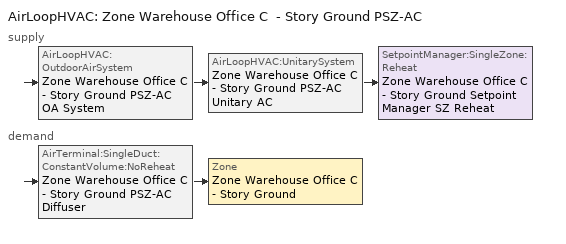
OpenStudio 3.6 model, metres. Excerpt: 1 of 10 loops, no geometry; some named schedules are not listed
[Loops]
AirLoopHVAC 'Zone Warehouse Office C  - Story Ground PSZ-AC'
 supply: AirLoopHVAC:OutdoorAirSystem 'Zone Warehouse Office C  - Story Ground PSZ-AC OA System' > AirLoopHVAC:UnitarySystem 'Zone Warehouse Office C  - Story Ground PSZ-AC Unitary AC' > SetpointManager:SingleZone:Reheat 'Zone Warehouse Office C  - Story Ground Setpoint Manager SZ Reheat'
 demand: AirTerminal:SingleDuct:ConstantVolume:NoReheat 'Zone Warehouse Office C  - Story Ground PSZ-AC Diffuser' > Zone 'Zone Warehouse Office C  - Story Ground'
[Sizing:Zone]
Zone Warehouse Office C  - Story Ground: Zone Cooling Design Supply Air Temperature Input Method=SupplyAirTemperature; Zone Cooling Design Supply Air Temperature {C}=12.7778; Zone Cooling Design Supply Air Temperature Difference {deltaC}=11.11; Zone Heating Design Supply Air Temperature Input Method=SupplyAirTemperature; Zone Heating Design Supply Air Temperature {C}=50; Zone Heating Design Supply Air Temperature Difference {deltaC}=11.11; Zone Cooling Design Supply Air Humidity Ratio {kg-H2O/kg-air}=0.0085; Zone Heating Design Supply Air Humidity Ratio {kg-H2O/kg-air}=0.008; Cooling Design Air Flow Method=DesignDay; Heating Design Air Flow Method=DesignDay; Account for Dedicated Outdoor Air System=No; Dedicated Outdoor Air System Control Strategy=NeutralSupplyAir; Dedicated Outdoor Air Low Setpoint Temperature for Design {C}=autosize; Dedicated Outdoor Air High Setpoint Temperature for Design {C}=autosize; Zone Load Sizing Method=Sensible Load Only No Latent Load; Zone Latent Cooling Design Supply Air Humidity Ratio Input Method=HumidityRatioDifference; Zone Cooling Design Supply Air Humidity Ratio Difference {kgWater/kgDryAir}=0.005; Zone Latent Heating Design Supply Air Humidity Ratio Input Method=HumidityRatioDifference; Zone Humidification Design Supply Air Humidity Ratio Difference {kgWater/kgDryAir}=0.005
[Zone equipment]
Zone Warehouse Office C  - Story Ground: Zone Warehouse Office C  - Story Ground PSZ-AC Diffuser
[AirLoopHVAC]
Zone Warehouse Office C  - Story Ground PSZ-AC: Availability Schedule=Zone Warehouse Office C  - Story Ground PSZ-AC Occ Sch; Design Supply Air Flow Rate {m3/s}=autosize; Design Return Air Flow Fraction of Supply Air Flow=1
[Sizing:System]
Zone Warehouse Office C  - Story Ground PSZ-AC: Type of Load to Size On=Sensible; Design Outdoor Air Flow Rate {m3/s}=Autosize; Central Heating Maximum System Air Flow Ratio=1; Preheat Design Temperature {C}=7.22222; Preheat Design Humidity Ratio {kg-H2O/kg-Air}=0.008; Precool Design Temperature {C}=12.7778; Precool Design Humidity Ratio {kg-H2O/kg-Air}=0.008; Central Cooling Design Supply Air Temperature {C}=12.7778; Central Heating Design Supply Air Temperature {C}=50; Sizing Option=Coincident; 100% Outdoor Air in Cooling=No; 100% Outdoor Air in Heating=No; Central Cooling Design Supply Air Humidity Ratio {kg-H2O/kg-Air}=0.0085; Central Heating Design Supply Air Humidity Ratio {kg-H2O/kg-Air}=0.008; Cooling Design Air Flow Method=DesignDay; Heating Design Air Flow Method=DesignDay; System Outdoor Air Method=ZoneSum; Zone Maximum Outdoor Air Fraction=1; Cooling Supply Air Flow Rate Per Floor Area {m3/s-m2}=0.00996765; Cooling Fraction of Autosized Cooling Supply Air Flow Rate=1; Cooling Supply Air Flow Rate Per Unit Cooling Capacity {m3/s-W}=3.94755e-05; Heating Supply Air Flow Rate Per Floor Area {m3/s-m2}=0.00996765; Heating Fraction of Autosized Heating Supply Air Flow Rate=1; Heating Fraction of Autosized Cooling Supply Air Flow Rate=1; Heating Supply Air Flow Rate Per Unit Heating Capacity {m3/s-W}=3.15882e-05; Cooling Design Capacity Method=CoolingDesignCapacity; Cooling Design Capacity {W}=autosize; Cooling Design Capacity Per Floor Area {W/m2}=234.7; Fraction of Autosized Cooling Design Capacity=1; Heating Design Capacity Method=HeatingDesignCapacity; Heating Design Capacity {W}=autosize; Heating Design Capacity Per Floor Area {W/m2}=157; Fraction of Autosized Heating Design Capacity=1; Central Cooling Capacity Control Method=OnOff; Occupant Diversity=autosize
[SetpointManager:SingleZone:Reheat]
Zone Warehouse Office C  - Story Ground Setpoint Manager SZ Reheat: Minimum Supply Air Temperature {C}=12.7778; Maximum Supply Air Temperature {C}=50; Control Zone=Zone Warehouse Office C  - Story Ground; Setpoint Node or NodeList=Zone Warehouse Office C  - Story Ground PSZ-AC Supply Outlet Node
[Coil:Heating:Gas]
Zone Warehouse Office C  - Story Ground PSZ-AC Gas Htg Coil 8kBtu/hr 0.8 Thermal Eff: Availability Schedule=Always On Discrete; Gas Burner Efficiency=0.8; Nominal Capacity {W}=AutoSize; Parasitic Electric Load {W}=0; Parasitic Gas Load {W}=0
[Coil:Heating:Electric]
Zone Warehouse Office C  - Story Ground PSZ-AC No Heat: Availability Schedule=Always Off Discrete; Efficiency=1; Nominal Capacity {W}=0
[Coil:Cooling:DX:SingleSpeed]
Zone Warehouse Office C  - Story Ground PSZ-AC 1spd DX AC Clg Coil 4kBtu/hr 13.0SEER: Availability Schedule=Always On Discrete; Rated Total Cooling Capacity {W}=autosize; Rated Sensible Heat Ratio=autosize; Rated COP {W/W}=3.91157; Rated Air Flow Rate {m3/s}=autosize; Rated Evaporator Fan Power Per Volume Flow Rate 2017 {W/(m3/s)}=773.3; Rated Evaporator Fan Power Per Volume Flow Rate 2023 {W/(m3/s)}=934.4; Total Cooling Capacity Function of Temperature Curve=CoilClgDXQRatio_fTwbToadbSI; Total Cooling Capacity Function of Flow Fraction Curve=CoilClgDXSnglQRatio_fCFMRatio; Energy Input Ratio Function of Temperature Curve=CoilClgDXEIRRatio_fTwbToadbSI; Energy Input Ratio Function of Flow Fraction Curve=CoilClgDXSnglEIRRatio_fCFMRatio; Part Load Fraction Correlation Curve=CoilClgDXEIRRatio_fQFrac; Minimum Outdoor Dry-Bulb Temperature for Compressor Operation {C}=-25; Nominal Time for Condensate Removal to Begin {s}=0; Ratio of Initial Moisture Evaporation Rate and Steady State Latent Capacity=0; Maximum Cycling Rate {cycles/hr}=0; Latent Capacity Time Constant {s}=0; Condenser Type=AirCooled; Evaporative Condenser Effectiveness=0.9; Evaporative Condenser Air Flow Rate {m3/s}=autosize; Evaporative Condenser Pump Rated Power Consumption {W}=autosize; Crankcase Heater Capacity {W}=0; Maximum Outdoor Dry-Bulb Temperature for Crankcase Heater Operation {C}=10; Basin Heater Capacity {W/K}=0; Basin Heater Setpoint Temperature {C}=2
[Fan:OnOff]
Zone Warehouse Office C  - Story Ground PSZ-AC Fan: Availability Schedule=Always On Discrete; Fan Total Efficiency=0.53625; Pressure Rise {Pa}=622.722; Maximum Flow Rate {m3/s}=autosize; Motor Efficiency=0.825; Motor In Airstream Fraction=1; Fan Power Ratio Function of Speed Ratio Curve=Fan On Off Power Curve 8; Fan Efficiency Ratio Function of Speed Ratio Curve=Fan On Off Efficiency Curve 8
[AirLoopHVAC:UnitarySystem]
Zone Warehouse Office C  - Story Ground PSZ-AC Unitary AC: Control Type=Load; Controlling Zone or Thermostat Location=Zone Warehouse Office C  - Story Ground; Dehumidification Control Type=None; Availability Schedule=Outage Availability Schedule; Supply Fan=Zone Warehouse Office C  - Story Ground PSZ-AC Fan; Fan Placement=DrawThrough; Supply Air Fan Operating Mode Schedule=Zone Warehouse Office C  - Story Ground PSZ-AC Occ Sch; Heating Coil=Zone Warehouse Office C  - Story Ground PSZ-AC Gas Htg Coil 8kBtu/hr 0.8 Thermal Eff; DX Heating Coil Sizing Ratio=1; Cooling Coil=Zone Warehouse Office C  - Story Ground PSZ-AC 1spd DX AC Clg Coil 4kBtu/hr 13.0SEER; Use DOAS DX Cooling Coil=No; DOAS DX Cooling Coil Leaving Minimum Air Temperature {C}=2; Latent Load Control=SensibleOnlyLoadControl; Supplemental Heating Coil=Zone Warehouse Office C  - Story Ground PSZ-AC No Heat; Supply Air Flow Rate During Cooling Operation {m3/s}=Autosize; Supply Air Flow Rate During Heating Operation {m3/s}=Autosize; Supply Air Flow Rate When No Cooling or Heating is Required {m3/s}=Autosize; Maximum Supply Air Temperature {C}=80; Maximum Outdoor Dry-Bulb Temperature for Supplemental Heater Operation {C}=21; Maximum Cycling Rate {cycles/hr}=2.5; Heat Pump Time Constant {s}=60; Fraction of On-Cycle Power Use=0.01; Heat Pump Fan Delay Time {s}=60; Ancilliary On-Cycle Electric Power {W}=0; Ancilliary Off-Cycle Electric Power {W}=0
[Controller:OutdoorAir]
Zone Warehouse Office C  - Story Ground PSZ-AC OA System Controller: Minimum Outdoor Air Flow Rate {m3/s}=autosize; Maximum Outdoor Air Flow Rate {m3/s}=Autosize; Economizer Control Type=NoEconomizer; Economizer Control Action Type=ModulateFlow; Economizer Maximum Limit Dry-Bulb Temperature {C}=28; Economizer Maximum Limit Enthalpy {J/kg}=64000; Lockout Type=LockoutWithCompressor; Minimum Limit Type=FixedMinimum; Minimum Outdoor Air Schedule=Always On Discrete; Maximum Fraction of Outdoor Air Schedule=ZoneWarehouseOfficeCStoryGroundPSZACmaxOASch; Controller Mechanical Ventilation=Controller Mechanical Ventilation 9; High Humidity Control=No; Heat Recovery Bypass Control Type=BypassWhenWithinEconomizerLimits
[Controller:MechanicalVentilation]
Controller Mechanical Ventilation 9: Availability Schedule=Always On Discrete
[AirLoopHVAC:OutdoorAirSystem]
Zone Warehouse Office C  - Story Ground PSZ-AC OA System: Controller=Zone Warehouse Office C  - Story Ground PSZ-AC OA System Controller
[AirTerminal:SingleDuct:ConstantVolume:NoReheat]
Zone Warehouse Office C  - Story Ground PSZ-AC Diffuser: Availability Schedule=Always On Discrete; Maximum Air Flow Rate {m3/s}=AutoSize
[Schedule:Constant]
Name | Value
Always On Discrete | 1
Always Off Discrete | 0
[Schedule:Ruleset]
Name | Default Day Schedule | Summer Design Day Schedule | Winter Design Day Schedule
Zone Warehouse Office C  - Story Ground PSZ-AC Occ Sch | Zone Warehouse Office C  - Story Ground PSZ-AC Occ Sch Default | Zone Warehouse Office C  - Story Ground PSZ-AC Occ Sch Summer Design Day | Zone Warehouse Office C  - Story Ground PSZ-AC Occ Sch Winter Design Day
ZoneWarehouseOfficeCStoryGroundPSZACmaxOASch | ZoneWarehouseOfficeCStoryGroundPSZACmaxOASchDefault
[Schedule:Day]
Zone Warehouse Office C  - Story Ground PSZ-AC Occ Sch Default; Zone Warehouse Office C  - Story Ground PSZ-AC Occ Sch Saturday: 6, 50, 0, 18, 0, 1, 24, 0, 0
Zone Warehouse Office C  - Story Ground PSZ-AC Occ Sch Winter Design Day; Zone Warehouse Office C  - Story Ground PSZ-AC Occ Sch Summer Design Day: 24, 0, 1
Zone Warehouse Office C  - Story Ground PSZ-AC Occ Sch Sunday: 24, 0, 0
ZoneWarehouseOfficeCStoryGroundPSZACmaxOASchDefault: 24, 0, 0.7
Schedule Day 1: 1, 0, 0.7, 2, 0, 0.7, 3, 0, 0.7, 4, 0, 0.7, 5, 0, 0.7, 6, 0, 0.7, 7, 0, 0.7, 8, 0, 0.7, 9, 0, 0.7, 10, 0, 0.7, 11, 0, 0.7, 12, 0, 0.7, 13, 0, 0.7, 14, 0, 0.7, 15, 0, 0, 16, 0, 0, 17, 0, 0, 18, 0, 0, 19, 0, 0, 20, 0, 0, 21, 0, 0, 22, 0, 0, 23, 0, 0, 24, 0, 0
Schedule Day 2; Schedule Day 95: 1, 0, 0, 2, 0, 0, 3, 0, 0, 4, 0, 0, 5, 0, 0, 6, 0, 0, 7, 0, 0, 8, 0, 0, 9, 0, 0, 10, 0, 0, 11, 0, 0, 12, 0, 0, 13, 0, 0, 14, 0, 0, 15, 0, 0, 16, 0, 0, 17, 0, 0, 18, 0, 0, 19, 0, 0, 20, 0, 0, 21, 0, 0, 22, 0, 0, 23, 0, 0, 24, 0, 0
Schedule Day 3: 1, 0, 0, 2, 0, 0, 3, 0, 0, 4, 0, 0, 5, 0, 0, 6, 0, 0, 7, 0, 0, 8, 0, 0, 9, 0, 0, 10, 0, 0, 11, 0, 0, 12, 0, 0, 13, 0, 0, 14, 0, 0, 15, 0, 0.7, 16, 0, 0.7, 17, 0, 0.7, 18, 0, 0.7, 19, 0, 0.7, 20, 0, 0.7, 21, 0, 0.7, 22, 0, 0.7, 23, 0, 0.7, 24, 0, 0.7
Schedule Day 94: 1, 0, 0, 2, 0, 0, 3, 0, 0, 4, 0, 0, 5, 0, 0, 6, 0, 0, 7, 0, 1, 8, 0, 1, 9, 0, 1, 10, 0, 1, 11, 0, 1, 12, 0, 1, 13, 0, 1, 14, 0, 1, 15, 0, 0, 16, 0, 0, 17, 0, 0, 18, 0, 0, 19, 0, 0, 20, 0, 0, 21, 0, 0, 22, 0, 0, 23, 0, 0, 24, 0, 0
Schedule Day 96: 1, 0, 0, 2, 0, 0, 3, 0, 0, 4, 0, 0, 5, 0, 0, 6, 0, 0, 7, 0, 0, 8, 0, 0, 9, 0, 0, 10, 0, 0, 11, 0, 0, 12, 0, 0, 13, 0, 0, 14, 0, 0, 15, 0, 1, 16, 0, 1, 17, 0, 1, 18, 0, 1, 19, 0, 0, 20, 0, 0, 21, 0, 0, 22, 0, 0, 23, 0, 0, 24, 0, 0
[Schedule:Rule] Date Specification Type=DateRange
Name | Schedule Ruleset | Rule Order | Day Schedule | Apply Monday | Apply Tuesday | Apply Wednesday | Apply Friday | Apply Saturday | Start Month | Start Day | End Month | End Day | Apply Sunday | Apply Thursday
Zone Warehouse Office C  - Story Ground PSZ-AC Occ Sch Saturday Rule | Zone Warehouse Office C  - Story Ground PSZ-AC Occ Sch | 4 | Zone Warehouse Office C  - Story Ground PSZ-AC Occ Sch Saturday | Yes | Yes | Yes | Yes | Yes | 1 | 1 | 12 | 31
Zone Warehouse Office C  - Story Ground PSZ-AC Occ Sch Sunday Rule | Zone Warehouse Office C  - Story Ground PSZ-AC Occ Sch | 3 | Zone Warehouse Office C  - Story Ground PSZ-AC Occ Sch Sunday |  |  |  |  |  | 1 | 1 | 12 | 31 | Yes
ZoneWarehouseOfficeCStoryGroundPSZACmaxOASch Outage Day 175 | ZoneWarehouseOfficeCStoryGroundPSZACmaxOASch | 2 | Schedule Day 1 | Yes | Yes | Yes | Yes | Yes | 6 | 24 | 6 | 24 | Yes | Yes
ZoneWarehouseOfficeCStoryGroundPSZACmaxOASch Outage Day 176 | ZoneWarehouseOfficeCStoryGroundPSZACmaxOASch | 1 | Schedule Day 2 | Yes | Yes | Yes | Yes | Yes | 6 | 25 | 6 | 25 | Yes | Yes
ZoneWarehouseOfficeCStoryGroundPSZACmaxOASch Outage Day 177 | ZoneWarehouseOfficeCStoryGroundPSZACmaxOASch | 0 | Schedule Day 3 | Yes | Yes | Yes | Yes | Yes | 6 | 26 | 6 | 26 | Yes | Yes
Zone Warehouse Office C  - Story Ground PSZ-AC Occ Sch Outage Day 175 | Zone Warehouse Office C  - Story Ground PSZ-AC Occ Sch | 2 | Schedule Day 94 | Yes | Yes | Yes | Yes | Yes | 6 | 24 | 6 | 24 | Yes | Yes
Zone Warehouse Office C  - Story Ground PSZ-AC Occ Sch Outage Day 176 | Zone Warehouse Office C  - Story Ground PSZ-AC Occ Sch | 1 | Schedule Day 95 | Yes | Yes | Yes | Yes | Yes | 6 | 25 | 6 | 25 | Yes | Yes
Zone Warehouse Office C  - Story Ground PSZ-AC Occ Sch Outage Day 177 | Zone Warehouse Office C  - Story Ground PSZ-AC Occ Sch | 0 | Schedule Day 96 | Yes | Yes | Yes | Yes | Yes | 6 | 26 | 6 | 26 | Yes | Yes
[Curve:Exponent]
Fan On Off Power Curve 8: Coefficient1 Constant=1; Coefficient2 Constant=0; Coefficient3 Constant=0; Minimum Value of x=0; Maximum Value of x=1
[Curve:Cubic] Maximum Value of x=1
Name | Coefficient1 Constant | Coefficient2 x | Coefficient3 x**2 | Coefficient4 x**3 | Minimum Value of x
Fan On Off Efficiency Curve 8 | 1 | 0 | 0 | 0 | 0
CoilClgDXEIRRatio_fQFrac | 0 | 5.1091 | -8.5515 | 4.4744 | 0.7
[Curve:Biquadratic] Minimum Value of x=13.89; Maximum Value of x=25; Minimum Value of y=23.89; Maximum Value of y=46.11; Minimum Curve Output=0.77
Name | Coefficient1 Constant | Coefficient2 x | Coefficient3 x**2 | Coefficient4 y | Coefficient5 y**2 | Coefficient6 x*y | Maximum Curve Output
CoilClgDXQRatio_fTwbToadbSI | 0.86779 | 0.014245 | 0.000554 | -0.007569 | 3.2e-05 | -0.000191 | 1.29
CoilClgDXEIRRatio_fTwbToadbSI | 0.116709 | 0.028458 | -0.000411 | 0.021422 | 0.000162 | -0.00068 | 1.33
[Curve:Quadratic]
Name | Coefficient1 Constant | Coefficient2 x | Coefficient3 x**2 | Minimum Value of x | Maximum Value of x
CoilClgDXSnglQRatio_fCFMRatio | 0.8 | 0.2 | 0 | 0.5 | 1.5
CoilClgDXSnglEIRRatio_fCFMRatio | 1.156 | -0.1816 | 0.0256 | 0 | 1
